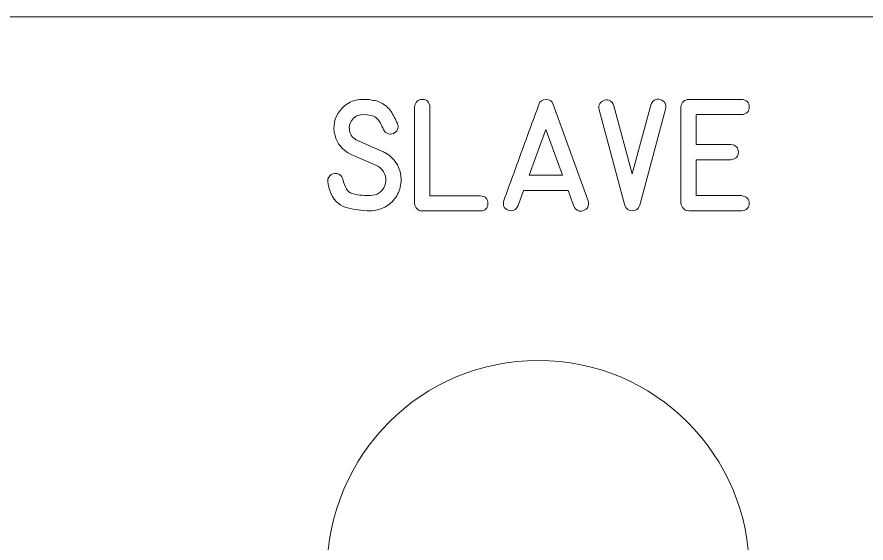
# Model space of a CAD drawing. Header units: millimetres. Extents: x -104 to 90, y -60 to 124.
# Drawn here: x -30.29 to -6.15, y 109.14 to 124.12 of the extents above; entities that cross this region are included whole.
import ezdxf

# ---------------------------------------------------------------- set-up
doc = ezdxf.new("R2010")
doc.units = ezdxf.units.MM
doc.header["$MEASUREMENT"] = 0
doc.layers.add('Cut', color=7, linetype='Continuous')
doc.layers.add('Engrave', color=7, linetype='Continuous')

msp = doc.modelspace()

# ---------------------------------------------------------------- linework, layer by layer
at = {"layer": 'Cut', "color": 250, "lineweight": 9}
msp.add_ellipse((-15.471, 108.3414), major_axis=(0, 6), ratio=1, dxfattribs=at)
msp.add_open_spline([(39.8308, 68.5664), (40.2289, 68.5666), (40.6106, 68.725), (40.8919, 69.0067), (40.8919, 69.0067), (41.1732, 69.2883), (41.3311, 69.6683), (41.3308, 70.0664), (41.3308, 70.0664), (41.3308, 70.0664), (41.3308, 74.5539), (41.3308, 74.5539), (41.3308, 74.5539), (41.3306, 74.9519), (41.1722, 75.3336), (40.8905, 75.6149), (40.8905, 75.6149), (40.6089, 75.8962), (40.2289, 76.0541), (39.8308, 76.0539), (39.8308, 76.0539), (39.8308, 76.0539), (37.3683, 76.0539), (37.3683, 76.0539), (37.3683, 76.0539), (35.2247, 76.0539), (33.244, 77.1975), (32.1722, 79.0539), (32.1722, 79.0539), (31.1004, 80.9103), (31.1004, 83.1975), (32.1722, 85.0539), (32.1722, 85.0539), (33.244, 86.9103), (35.2247, 88.0539), (37.3683, 88.0539), (37.3683, 88.0539), (37.3683, 88.0539), (39.8308, 88.0539), (39.8308, 88.0539), (39.8308, 88.0539), (40.2289, 88.0541), (40.6106, 88.2125), (40.8919, 88.4942), (40.8919, 88.4942), (41.1732, 88.7758), (41.3311, 89.1558), (41.3308, 89.5539), (41.3308, 89.5539), (41.3308, 89.5539), (41.3308, 103.1289), (41.3308, 103.1289), (41.3308, 103.1289), (41.3306, 103.5269), (41.1722, 103.9086), (40.8905, 104.1899), (40.8905, 104.1899), (40.6089, 104.4712), (40.2289, 104.6291), (39.8308, 104.6289), (39.8308, 104.6289), (39.8308, 104.6289), (37.3683, 104.6289), (37.3683, 104.6289), (37.3683, 104.6289), (35.2247, 104.6289), (33.244, 105.7725), (32.1722, 107.6289), (32.1722, 107.6289), (31.1004, 109.4853), (31.1004, 111.7725), (32.1722, 113.6289), (32.1722, 113.6289), (33.244, 115.4853), (35.2247, 116.6289), (37.3683, 116.6289), (37.3683, 116.6289), (37.3683, 116.6289), (39.8308, 116.6289), (39.8308, 116.6289), (39.8308, 116.6289), (40.2289, 116.6291), (40.6106, 116.7875), (40.8919, 117.0692), (40.8919, 117.0692), (41.1732, 117.3508), (41.3311, 117.7308), (41.3308, 118.1289), (41.3308, 118.1289), (41.3308, 118.1289), (41.3308, 122.6164), (41.3308, 122.6164), (41.3308, 122.6164), (41.3306, 123.0144), (41.1722, 123.3961), (40.8905, 123.6774), (40.8905, 123.6774), (40.6089, 123.9587), (40.2289, 124.1166), (39.8308, 124.1164), (39.8308, 124.1164), (39.8308, 124.1164), (-101.6192, 124.1164), (-101.6192, 124.1164), (-101.6192, 124.1164), (-102.0172, 124.1161), (-102.3989, 123.9577), (-102.6802, 123.6761), (-102.6802, 123.6761), (-102.9615, 123.3944), (-103.1194, 123.0144), (-103.1192, 122.6164), (-103.1192, 122.6164), (-103.1192, 122.6164), (-103.1192, 118.1289), (-103.1192, 118.1289), (-103.1192, 118.1289), (-103.1189, 117.7308), (-102.9605, 117.3491), (-102.6789, 117.0678), (-102.6789, 117.0678), (-102.3972, 116.7865), (-102.0172, 116.6286), (-101.6192, 116.6289), (-101.6192, 116.6289), (-101.6192, 116.6289), (-99.1567, 116.6289), (-99.1567, 116.6289), (-99.1567, 116.6289), (-97.0131, 116.6289), (-95.0323, 115.4853), (-93.9605, 113.6289), (-93.9605, 113.6289), (-92.8887, 111.7725), (-92.8887, 109.4853), (-93.9605, 107.6289), (-93.9605, 107.6289), (-95.0323, 105.7725), (-97.0131, 104.6289), (-99.1567, 104.6289), (-99.1567, 104.6289), (-99.1567, 104.6289), (-101.6192, 104.6289), (-101.6192, 104.6289), (-101.6192, 104.6289), (-102.0172, 104.6286), (-102.3989, 104.4702), (-102.6802, 104.1886), (-102.6802, 104.1886), (-102.9615, 103.9069), (-103.1194, 103.5269), (-103.1192, 103.1289), (-103.1192, 103.1289), (-103.1192, 103.1289), (-103.1192, 89.5539), (-103.1192, 89.5539), (-103.1192, 89.5539), (-103.1189, 89.1558), (-102.9605, 88.7741), (-102.6789, 88.4928), (-102.6789, 88.4928), (-102.3972, 88.2115), (-102.0172, 88.0536), (-101.6192, 88.0539), (-101.6192, 88.0539), (-101.6192, 88.0539), (-99.1567, 88.0539), (-99.1567, 88.0539), (-99.1567, 88.0539), (-97.0131, 88.0539), (-95.0323, 86.9103), (-93.9605, 85.0539), (-93.9605, 85.0539), (-92.8887, 83.1975), (-92.8887, 80.9103), (-93.9605, 79.0539), (-93.9605, 79.0539), (-95.0323, 77.1975), (-97.0131, 76.0539), (-99.1567, 76.0539), (-99.1567, 76.0539), (-99.1567, 76.0539), (-101.6192, 76.0539), (-101.6192, 76.0539), (-101.6192, 76.0539), (-102.0172, 76.0536), (-102.3989, 75.8952), (-102.6802, 75.6136), (-102.6802, 75.6136), (-102.9615, 75.3319), (-103.1194, 74.9519), (-103.1192, 74.5539), (-103.1192, 74.5539), (-103.1192, 74.5539), (-103.1192, 70.0664), (-103.1192, 70.0664), (-103.1192, 70.0664), (-103.1189, 69.6683), (-102.9605, 69.2866), (-102.6789, 69.0053), (-102.6789, 69.0053), (-102.3972, 68.724), (-102.0172, 68.5661), (-101.6192, 68.5664), (-101.6192, 68.5664), (-101.6192, 68.5664), (39.8308, 68.5664), (39.8308, 68.5664)], degree=3, knots=[0, 0, 0, 0, 0.0188679, 0.0188679, 0.0188679, 0.0188679, 0.0377358, 0.0377358, 0.0377358, 0.0377358, 0.0566038, 0.0566038, 0.0566038, 0.0566038, 0.0754717, 0.0754717, 0.0754717, 0.0754717, 0.0943396, 0.0943396, 0.0943396, 0.0943396, 0.1132075, 0.1132075, 0.1132075, 0.1132075, 0.1320755, 0.1320755, 0.1320755, 0.1320755, 0.1509434, 0.1509434, 0.1509434, 0.1509434, 0.1698113, 0.1698113, 0.1698113, 0.1698113, 0.1886792, 0.1886792, 0.1886792, 0.1886792, 0.2075472, 0.2075472, 0.2075472, 0.2075472, 0.2264151, 0.2264151, 0.2264151, 0.2264151, 0.245283, 0.245283, 0.245283, 0.245283, 0.2641509, 0.2641509, 0.2641509, 0.2641509, 0.2830189, 0.2830189, 0.2830189, 0.2830189, 0.3018868, 0.3018868, 0.3018868, 0.3018868, 0.3207547, 0.3207547, 0.3207547, 0.3207547, 0.3396226, 0.3396226, 0.3396226, 0.3396226, 0.3584906, 0.3584906, 0.3584906, 0.3584906, 0.3773585, 0.3773585, 0.3773585, 0.3773585, 0.3962264, 0.3962264, 0.3962264, 0.3962264, 0.4150943, 0.4150943, 0.4150943, 0.4150943, 0.4339623, 0.4339623, 0.4339623, 0.4339623, 0.4528302, 0.4528302, 0.4528302, 0.4528302, 0.4716981, 0.4716981, 0.4716981, 0.4716981, 0.490566, 0.490566, 0.490566, 0.490566, 0.509434, 0.509434, 0.509434, 0.509434, 0.5283019, 0.5283019, 0.5283019, 0.5283019, 0.5471698, 0.5471698, 0.5471698, 0.5471698, 0.5660377, 0.5660377, 0.5660377, 0.5660377, 0.5849057, 0.5849057, 0.5849057, 0.5849057, 0.6037736, 0.6037736, 0.6037736, 0.6037736, 0.6226415, 0.6226415, 0.6226415, 0.6226415, 0.6415094, 0.6415094, 0.6415094, 0.6415094, 0.6603774, 0.6603774, 0.6603774, 0.6603774, 0.6792453, 0.6792453, 0.6792453, 0.6792453, 0.6981132, 0.6981132, 0.6981132, 0.6981132, 0.7169811, 0.7169811, 0.7169811, 0.7169811, 0.7358491, 0.7358491, 0.7358491, 0.7358491, 0.754717, 0.754717, 0.754717, 0.754717, 0.7735849, 0.7735849, 0.7735849, 0.7735849, 0.7924528, 0.7924528, 0.7924528, 0.7924528, 0.8113208, 0.8113208, 0.8113208, 0.8113208, 0.8301887, 0.8301887, 0.8301887, 0.8301887, 0.8490566, 0.8490566, 0.8490566, 0.8490566, 0.8679245, 0.8679245, 0.8679245, 0.8679245, 0.8867925, 0.8867925, 0.8867925, 0.8867925, 0.9056604, 0.9056604, 0.9056604, 0.9056604, 0.9245283, 0.9245283, 0.9245283, 0.9245283, 0.9433962, 0.9433962, 0.9433962, 0.9433962, 0.9622642, 0.9622642, 0.9622642, 0.9622642, 1, 1, 1, 1], dxfattribs=at)
at = {"layer": 'Engrave', "color": 240, "lineweight": 9}
for points, knots in [([(-19.8956, 120.2854), (-19.8956, 120.2854), (-19.8708, 120.2748), (-19.8708, 120.2748), (-19.8708, 120.2748), (-19.8708, 120.2748), (-19.8427, 120.2611), (-19.8427, 120.2611), (-19.8427, 120.2611), (-19.8427, 120.2611), (-19.8179, 120.2468), (-19.8179, 120.2468), (-19.8179, 120.2468), (-19.811, 120.2415), (-19.8025, 120.2367), (-19.794, 120.232), (-19.794, 120.232), (-19.785, 120.2278), (-19.7766, 120.2225), (-19.7681, 120.2177), (-19.7681, 120.2177), (-19.5639, 120.0833), (-19.4369, 119.897), (-19.3887, 119.6594), (-19.3887, 119.6594), (-19.3702, 119.5663), (-19.3659, 119.4705), (-19.376, 119.3726), (-19.376, 119.3726), (-19.3929, 119.2319), (-19.4421, 119.1022), (-19.5242, 118.9826), (-19.5242, 118.9826), (-19.6062, 118.863), (-19.7094, 118.771), (-19.8332, 118.7059), (-19.8332, 118.7059), (-19.9666, 118.6355), (-20.1047, 118.6006), (-20.2475, 118.6006), (-20.2475, 118.6006), (-20.4873, 118.6006), (-20.7159, 118.6313), (-20.9344, 118.6926), (-20.9344, 118.6926), (-21.1524, 118.754), (-21.308, 118.9186), (-21.4006, 119.1864), (-21.4006, 119.1864), (-21.4133, 119.2207), (-21.4223, 119.2557), (-21.4286, 119.2917), (-21.4286, 119.2917), (-21.435, 119.3282), (-21.4424, 119.3642), (-21.4503, 119.4007), (-21.4503, 119.4007), (-21.4657, 119.4747), (-21.4477, 119.5404), (-21.3953, 119.5975), (-21.3953, 119.5975), (-21.3434, 119.6541), (-21.2784, 119.6758), (-21.2011, 119.6626), (-21.2011, 119.6626), (-21.1191, 119.6457), (-21.0625, 119.5954), (-21.0302, 119.5107), (-21.0302, 119.5107), (-21.0302, 119.5107), (-21.0254, 119.4964), (-21.0254, 119.4964), (-21.0254, 119.4964), (-20.9762, 119.2721), (-20.8894, 119.1382), (-20.7661, 119.0948), (-20.7661, 119.0948), (-20.6423, 119.0514), (-20.4708, 119.0318), (-20.2507, 119.0361), (-20.2507, 119.0361), (-20.048, 119.0361), (-19.9089, 119.1313), (-19.8332, 119.3213), (-19.8332, 119.3213), (-19.8004, 119.406), (-19.7951, 119.4943), (-19.8179, 119.5859), (-19.8179, 119.5859), (-19.8406, 119.6769), (-19.8856, 119.7536), (-19.9528, 119.8145), (-19.9528, 119.8145), (-19.983, 119.8404), (-20.0221, 119.8642), (-20.0708, 119.887), (-20.0708, 119.887), (-20.0708, 119.887), (-20.7883, 120.2018), (-20.7883, 120.2018), (-20.7883, 120.2018), (-20.7883, 120.2018), (-20.8116, 120.2145), (-20.8116, 120.2145), (-20.8116, 120.2145), (-21.0466, 120.3383), (-21.1921, 120.5146), (-21.2487, 120.7432), (-21.2487, 120.7432), (-21.318, 121.0077), (-21.2699, 121.2448), (-21.1037, 121.4554), (-21.1037, 121.4554), (-20.9381, 121.6655), (-20.7201, 121.7708), (-20.4507, 121.7708), (-20.4507, 121.7708), (-20.4507, 121.7708), (-20.2798, 121.766), (-20.2798, 121.766), (-20.2798, 121.766), (-20.2243, 121.756), (-20.1703, 121.7459), (-20.119, 121.7359), (-20.119, 121.7359), (-20.0671, 121.7264), (-20.0147, 121.7094), (-19.9623, 121.6856), (-19.9623, 121.6856), (-19.8321, 121.6248), (-19.7321, 121.5406), (-19.6628, 121.4343), (-19.6628, 121.4343), (-19.5935, 121.3279), (-19.531, 121.2125), (-19.4755, 121.0887), (-19.4755, 121.0887), (-19.4702, 121.0771), (-19.4654, 121.0638), (-19.4612, 121.0485), (-19.4612, 121.0485), (-19.4501, 120.9977), (-19.4554, 120.9517), (-19.4771, 120.9104), (-19.4771, 120.9104), (-19.4892, 120.8844), (-19.5025, 120.8649), (-19.5157, 120.8516), (-19.5157, 120.8516), (-19.5289, 120.8379), (-19.54, 120.8289), (-19.548, 120.8236), (-19.548, 120.8236), (-19.602, 120.7855), (-19.6607, 120.7739), (-19.7247, 120.7897), (-19.7247, 120.7897), (-19.7893, 120.804), (-19.838, 120.8453), (-19.8724, 120.9136), (-19.8724, 120.9136), (-19.8993, 120.9733), (-19.9279, 121.0347), (-19.9581, 121.0972), (-19.9581, 121.0972), (-19.9888, 121.1596), (-20.0316, 121.2115), (-20.0861, 121.2533), (-20.0861, 121.2533), (-20.1089, 121.2697), (-20.1311, 121.2819), (-20.1523, 121.2893), (-20.1523, 121.2893), (-20.1735, 121.2972), (-20.1967, 121.3057), (-20.2227, 121.3152), (-20.2227, 121.3152), (-20.2227, 121.3152), (-20.3232, 121.3321), (-20.3232, 121.3321), (-20.3232, 121.3321), (-20.3232, 121.3321), (-20.4661, 121.3369), (-20.4661, 121.3369), (-20.4661, 121.3369), (-20.6047, 121.3348), (-20.7106, 121.275), (-20.7836, 121.157), (-20.7836, 121.157), (-20.8333, 121.0813), (-20.8518, 120.9972), (-20.8397, 120.904), (-20.8397, 120.904), (-20.8254, 120.7897), (-20.7714, 120.7008), (-20.6783, 120.6373), (-20.6783, 120.6373), (-20.674, 120.6347), (-20.6698, 120.631), (-20.6645, 120.6273), (-20.6645, 120.6273), (-20.6592, 120.6241), (-20.6534, 120.6204), (-20.6476, 120.6172), (-20.6476, 120.6172), (-20.6476, 120.6172), (-20.6301, 120.6098), (-20.6301, 120.6098), (-20.6301, 120.6098), (-20.6301, 120.6098), (-20.6116, 120.6019), (-20.6116, 120.6019), (-20.6116, 120.6019), (-20.6116, 120.6019), (-19.8956, 120.2854), (-19.8956, 120.2854)], [0, 0, 0, 0, 0.0181818, 0.0181818, 0.0181818, 0.0181818, 0.0363636, 0.0363636, 0.0363636, 0.0363636, 0.0545455, 0.0545455, 0.0545455, 0.0545455, 0.0727273, 0.0727273, 0.0727273, 0.0727273, 0.0909091, 0.0909091, 0.0909091, 0.0909091, 0.1090909, 0.1090909, 0.1090909, 0.1090909, 0.1272727, 0.1272727, 0.1272727, 0.1272727, 0.1454545, 0.1454545, 0.1454545, 0.1454545, 0.1636364, 0.1636364, 0.1636364, 0.1636364, 0.1818182, 0.1818182, 0.1818182, 0.1818182, 0.2, 0.2, 0.2, 0.2, 0.2181818, 0.2181818, 0.2181818, 0.2181818, 0.2363636, 0.2363636, 0.2363636, 0.2363636, 0.2545455, 0.2545455, 0.2545455, 0.2545455, 0.2727273, 0.2727273, 0.2727273, 0.2727273, 0.2909091, 0.2909091, 0.2909091, 0.2909091, 0.3090909, 0.3090909, 0.3090909, 0.3090909, 0.3272727, 0.3272727, 0.3272727, 0.3272727, 0.3454545, 0.3454545, 0.3454545, 0.3454545, 0.3636364, 0.3636364, 0.3636364, 0.3636364, 0.3818182, 0.3818182, 0.3818182, 0.3818182, 0.4, 0.4, 0.4, 0.4, 0.4181818, 0.4181818, 0.4181818, 0.4181818, 0.4363636, 0.4363636, 0.4363636, 0.4363636, 0.4545455, 0.4545455, 0.4545455, 0.4545455, 0.4727273, 0.4727273, 0.4727273, 0.4727273, 0.4909091, 0.4909091, 0.4909091, 0.4909091, 0.5090909, 0.5090909, 0.5090909, 0.5090909, 0.5272727, 0.5272727, 0.5272727, 0.5272727, 0.5454545, 0.5454545, 0.5454545, 0.5454545, 0.5636364, 0.5636364, 0.5636364, 0.5636364, 0.5818182, 0.5818182, 0.5818182, 0.5818182, 0.6, 0.6, 0.6, 0.6, 0.6181818, 0.6181818, 0.6181818, 0.6181818, 0.6363636, 0.6363636, 0.6363636, 0.6363636, 0.6545455, 0.6545455, 0.6545455, 0.6545455, 0.6727273, 0.6727273, 0.6727273, 0.6727273, 0.6909091, 0.6909091, 0.6909091, 0.6909091, 0.7090909, 0.7090909, 0.7090909, 0.7090909, 0.7272727, 0.7272727, 0.7272727, 0.7272727, 0.7454545, 0.7454545, 0.7454545, 0.7454545, 0.7636364, 0.7636364, 0.7636364, 0.7636364, 0.7818182, 0.7818182, 0.7818182, 0.7818182, 0.8, 0.8, 0.8, 0.8, 0.8181818, 0.8181818, 0.8181818, 0.8181818, 0.8363636, 0.8363636, 0.8363636, 0.8363636, 0.8545455, 0.8545455, 0.8545455, 0.8545455, 0.8727273, 0.8727273, 0.8727273, 0.8727273, 0.8909091, 0.8909091, 0.8909091, 0.8909091, 0.9090909, 0.9090909, 0.9090909, 0.9090909, 0.9272727, 0.9272727, 0.9272727, 0.9272727, 0.9454545, 0.9454545, 0.9454545, 0.9454545, 0.9636364, 0.9636364, 0.9636364, 0.9636364, 1, 1, 1, 1]), ([(-18.767, 118.5942), (-18.894, 118.6027), (-18.9675, 118.6741), (-18.9871, 118.8096), (-18.9871, 118.8096), (-18.9871, 118.8096), (-18.9871, 121.5507), (-18.9871, 121.5507), (-18.9871, 121.5507), (-18.9654, 121.6994), (-18.8897, 121.7724), (-18.7606, 121.7703), (-18.7606, 121.7703), (-18.6315, 121.7676), (-18.5611, 121.6941), (-18.55, 121.5507), (-18.55, 121.5507), (-18.55, 121.5507), (-18.55, 119.0271), (-18.55, 119.0271), (-18.55, 119.0271), (-18.55, 119.0271), (-17.1191, 119.0281), (-17.1191, 119.0281), (-17.1191, 119.0281), (-16.972, 119.0117), (-16.8995, 118.9376), (-16.9011, 118.8059), (-16.9011, 118.8059), (-16.9027, 118.6741), (-16.9757, 118.6037), (-17.1207, 118.5942), (-17.1207, 118.5942), (-17.1207, 118.5942), (-18.767, 118.5942), (-18.767, 118.5942)], [0, 0, 0, 0, 0.1, 0.1, 0.1, 0.1, 0.2, 0.2, 0.2, 0.2, 0.3, 0.3, 0.3, 0.3, 0.4, 0.4, 0.4, 0.4, 0.5, 0.5, 0.5, 0.5, 0.6, 0.6, 0.6, 0.6, 0.7, 0.7, 0.7, 0.7, 0.8, 0.8, 0.8, 0.8, 1, 1, 1, 1]), ([(-16.4492, 118.8948), (-16.2841, 119.3509), (-16.1185, 119.8065), (-15.9528, 120.2616), (-15.9528, 120.2616), (-15.7867, 120.7167), (-15.6205, 121.1723), (-15.4544, 121.6279), (-15.4544, 121.6279), (-15.42, 121.7221), (-15.3522, 121.7697), (-15.2512, 121.7708), (-15.2512, 121.7708), (-15.1496, 121.7719), (-15.0813, 121.7242), (-15.0464, 121.6279), (-15.0464, 121.6279), (-15.0464, 121.6279), (-14.0526, 118.8874), (-14.0526, 118.8874), (-14.0526, 118.8874), (-14.0219, 118.7413), (-14.0663, 118.6477), (-14.1859, 118.6053), (-14.1859, 118.6053), (-14.3061, 118.5625), (-14.3981, 118.6064), (-14.4638, 118.7355), (-14.4638, 118.7355), (-14.4638, 118.7355), (-14.623, 119.1789), (-14.623, 119.1789), (-14.623, 119.1789), (-14.623, 119.1789), (-15.8867, 119.1789), (-15.8867, 119.1789), (-15.8867, 119.1789), (-15.8867, 119.1789), (-16.0417, 118.7461), (-16.0417, 118.7461), (-16.0417, 118.7461), (-16.1079, 118.6159), (-16.2021, 118.5736), (-16.3238, 118.6186), (-16.3238, 118.6186), (-16.446, 118.663), (-16.4878, 118.7556), (-16.4492, 118.8948)], [0, 0, 0, 0, 0.0769231, 0.0769231, 0.0769231, 0.0769231, 0.1538462, 0.1538462, 0.1538462, 0.1538462, 0.2307692, 0.2307692, 0.2307692, 0.2307692, 0.3076923, 0.3076923, 0.3076923, 0.3076923, 0.3846154, 0.3846154, 0.3846154, 0.3846154, 0.4615385, 0.4615385, 0.4615385, 0.4615385, 0.5384615, 0.5384615, 0.5384615, 0.5384615, 0.6153846, 0.6153846, 0.6153846, 0.6153846, 0.6923077, 0.6923077, 0.6923077, 0.6923077, 0.7692308, 0.7692308, 0.7692308, 0.7692308, 0.8461538, 0.8461538, 0.8461538, 0.8461538, 1, 1, 1, 1]), ([(-13.7441, 121.4776), (-13.7637, 121.6248), (-13.7113, 121.7147), (-13.587, 121.7475), (-13.587, 121.7475), (-13.4621, 121.7809), (-13.3737, 121.7285), (-13.3208, 121.5909), (-13.3208, 121.5909), (-13.3208, 121.5909), (-12.7985, 119.6563), (-12.7985, 119.6563), (-12.7985, 119.6563), (-12.7985, 119.6563), (-12.273, 121.6094), (-12.273, 121.6094), (-12.273, 121.6094), (-12.2201, 121.7491), (-12.1291, 121.7999), (-12, 121.7623), (-12, 121.7623), (-11.8709, 121.7248), (-11.8211, 121.6359), (-11.8513, 121.4962), (-11.8513, 121.4962), (-11.8513, 121.4962), (-12.589, 118.7572), (-12.589, 118.7572), (-12.589, 118.7572), (-12.6308, 118.6508), (-12.6995, 118.5969), (-12.7969, 118.5963), (-12.7969, 118.5963), (-12.8943, 118.5958), (-12.9647, 118.6477), (-13.0091, 118.7508), (-13.0091, 118.7508), (-13.0091, 118.7508), (-13.7441, 121.4776), (-13.7441, 121.4776)], [0, 0, 0, 0, 0.0909091, 0.0909091, 0.0909091, 0.0909091, 0.1818182, 0.1818182, 0.1818182, 0.1818182, 0.2727273, 0.2727273, 0.2727273, 0.2727273, 0.3636364, 0.3636364, 0.3636364, 0.3636364, 0.4545455, 0.4545455, 0.4545455, 0.4545455, 0.5454545, 0.5454545, 0.5454545, 0.5454545, 0.6363636, 0.6363636, 0.6363636, 0.6363636, 0.7272727, 0.7272727, 0.7272727, 0.7272727, 0.8181818, 0.8181818, 0.8181818, 0.8181818, 1, 1, 1, 1]), ([(-9.6949, 121.3385), (-9.6949, 121.3385), (-10.9803, 121.3385), (-10.9803, 121.3385), (-10.9803, 121.3385), (-10.9803, 121.3385), (-10.9803, 120.4902), (-10.9803, 120.4902), (-10.9803, 120.4902), (-10.9803, 120.4902), (-10.0003, 120.4902), (-10.0003, 120.4902), (-10.0003, 120.4902), (-9.8537, 120.4685), (-9.7807, 120.395), (-9.7812, 120.2696), (-9.7812, 120.2696), (-9.7817, 120.1436), (-9.8548, 120.0706), (-10.0003, 120.05), (-10.0003, 120.05), (-10.0003, 120.05), (-10.9803, 120.05), (-10.9803, 120.05), (-10.9803, 120.05), (-10.9803, 120.05), (-10.9803, 119.0313), (-10.9803, 119.0313), (-10.9803, 119.0313), (-10.9803, 119.0313), (-9.6949, 119.0313), (-9.6949, 119.0313), (-9.6949, 119.0313), (-9.5494, 119.0096), (-9.4764, 118.9371), (-9.4764, 118.8128), (-9.4764, 118.8128), (-9.4764, 118.6889), (-9.5494, 118.6164), (-9.6949, 118.5958), (-9.6949, 118.5958), (-9.6949, 118.5958), (-11.1957, 118.5958), (-11.1957, 118.5958), (-11.1957, 118.5958), (-11.3248, 118.6122), (-11.3983, 118.6858), (-11.4158, 118.8159), (-11.4158, 118.8159), (-11.4158, 118.8159), (-11.4158, 121.5538), (-11.4158, 121.5538), (-11.4158, 121.5538), (-11.3962, 121.6904), (-11.3227, 121.7623), (-11.1957, 121.7708), (-11.1957, 121.7708), (-11.1957, 121.7708), (-9.6949, 121.7708), (-9.6949, 121.7708), (-9.6949, 121.7708), (-9.5494, 121.7597), (-9.4764, 121.6867), (-9.4769, 121.5528), (-9.4769, 121.5528), (-9.4775, 121.4189), (-9.5505, 121.3475), (-9.6949, 121.3385)], [0, 0, 0, 0, 0.0555556, 0.0555556, 0.0555556, 0.0555556, 0.1111111, 0.1111111, 0.1111111, 0.1111111, 0.1666667, 0.1666667, 0.1666667, 0.1666667, 0.2222222, 0.2222222, 0.2222222, 0.2222222, 0.2777778, 0.2777778, 0.2777778, 0.2777778, 0.3333333, 0.3333333, 0.3333333, 0.3333333, 0.3888889, 0.3888889, 0.3888889, 0.3888889, 0.4444444, 0.4444444, 0.4444444, 0.4444444, 0.5, 0.5, 0.5, 0.5, 0.5555556, 0.5555556, 0.5555556, 0.5555556, 0.6111111, 0.6111111, 0.6111111, 0.6111111, 0.6666667, 0.6666667, 0.6666667, 0.6666667, 0.7222222, 0.7222222, 0.7222222, 0.7222222, 0.7777778, 0.7777778, 0.7777778, 0.7777778, 0.8333333, 0.8333333, 0.8333333, 0.8333333, 0.8888889, 0.8888889, 0.8888889, 0.8888889, 1, 1, 1, 1]), ([(-14.7813, 119.6144), (-14.7813, 119.6144), (-15.2527, 120.9167), (-15.2527, 120.9167), (-15.2527, 120.9167), (-15.2527, 120.9167), (-15.7269, 119.6144), (-15.7269, 119.6144), (-15.7269, 119.6144), (-15.7269, 119.6144), (-14.7813, 119.6144), (-14.7813, 119.6144)], [0, 0, 0, 0, 0.25, 0.25, 0.25, 0.25, 0.5, 0.5, 0.5, 0.5, 1, 1, 1, 1]), ([(-15.2527, 120.9167), (-15.2527, 120.9167), (-14.7813, 119.6144), (-14.7813, 119.6144), (-14.7813, 119.6144), (-14.7813, 119.6144), (-15.2527, 120.9167), (-15.2527, 120.9167)], [0, 0, 0, 0, 0.3333333, 0.3333333, 0.3333333, 0.3333333, 1, 1, 1, 1])]:
    msp.add_open_spline(points, degree=3, knots=knots, dxfattribs=at)

doc.saveas('drawing.dxf')
